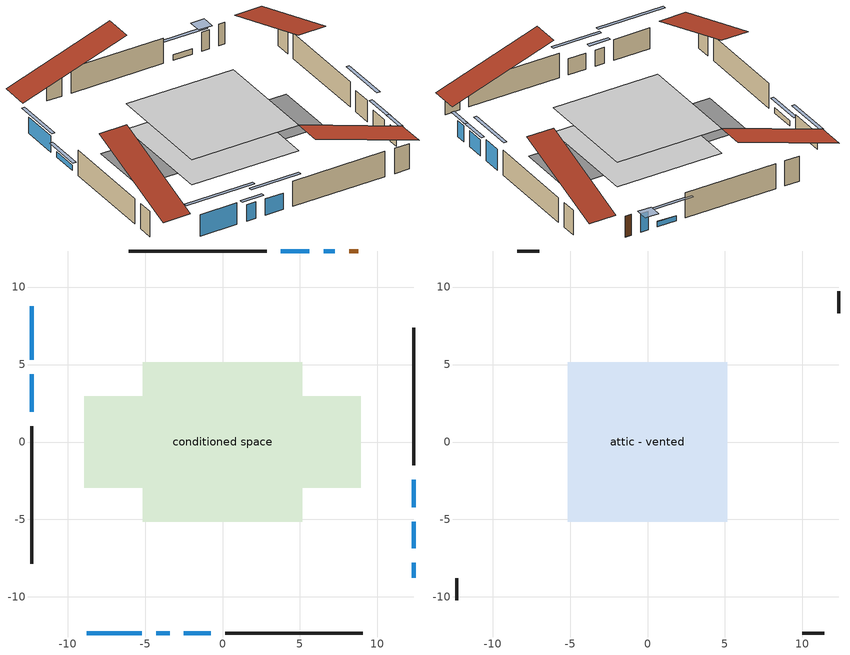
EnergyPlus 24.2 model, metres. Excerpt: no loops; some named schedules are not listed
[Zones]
conditioned space
 floor adiabatic (AdiabaticFloorConstruction): -5.14,-5.14 -5.14,5.14 5.14,5.14 5.14,-5.14 z0
 floor foundation (Slab1 construction): -8.93,-2.95 -8.93,2.95 8.93,2.95 8.93,-2.95 z0
 wall outside (AdiabaticWallConstruction 1): 8.76,12.33 8.17,12.33 z0:2.03
 wall outside (AdiabaticWallConstruction): 7.24,12.33 6.53,12.33 z0:1.83; -12.33,8.76 -12.33,5.31 / 12.33,-8.77 12.33,-7.8 / -4.28,-12.33 -3.42,-12.33 / 12.33,-6.87 12.33,-5.14 / -2.49,-12.33 -0.76,-12.33 z0:1.58; -12.33,4.38 -12.33,1.94 / 5.6,12.33 3.77,12.33 z0:0.51; -8.76,-12.33 -5.21,-12.33 / 12.33,-4.21 12.33,-2.43 z0:2.06
 wall outside (Wall1 construction): 2.84,12.33 -6.04,12.33 / 0.17,-12.33 9.05,-12.33 / -12.33,1.01 -12.33,-7.87 / 12.33,-1.51 12.33,7.38 z0:2.44
 window (WindowConstruction 9): 7.24,12.33 6.53,12.33 z0:1.83
 window (WindowConstruction 7): -12.33,8.76 -12.33,5.31 z0:1.58
 window (WindowConstruction 8): -12.33,4.38 -12.33,1.94 z0:0.51
 window (WindowConstruction): 5.6,12.33 3.77,12.33 z0:0.51
 window (WindowConstruction 1): 12.33,-8.76 12.33,-7.8 z0:1.58
 window (WindowConstruction 2): -8.76,-12.33 -5.21,-12.33 z0:2.06
 window (WindowConstruction 3): -4.28,-12.33 -3.42,-12.33 z0:1.58
 window (WindowConstruction 4): 12.33,-6.87 12.33,-5.14 z0:1.58
 window (WindowConstruction 5): 12.33,-4.21 12.33,-2.43 z0:2.06
 window (WindowConstruction 6): -2.49,-12.33 -0.76,-12.33 z0:1.58
 door (Door): 8.76,12.33 8.17,12.33 z0:2.03
 ceiling adiabatic (AdiabaticFloorConstruction): 5.14,-5.14 5.14,5.14 -5.14,5.14 -5.14,-5.14 z0
attic - vented
 floor to conditioned space (Floor1 construction Reversed): -5.14,-5.14 -5.14,5.14 5.14,5.14 5.14,-5.14 z2.44
 wall outside (Wall2 construction): -6.97,12.33 -8.39,12.33 / 9.98,-12.33 11.4,-12.33 / -12.33,-8.8 -12.33,-10.22 / 12.33,8.31 12.33,9.73 z0:2.44
 roof outside (Roof1 construction): 9.69,12.33,2.44 9.69,2.32,5.77 12.33,2.32,5.77 12.33,12.33,2.44; -9.69,-12.33,2.44 -9.69,-2.32,5.77 -12.33,-2.32,5.77 -12.33,-12.33,2.44; -12.33,9.69,2.44 -2.32,9.69,5.77 -2.32,12.33,5.77 -12.33,12.33,2.44; 12.33,-9.69,2.44 2.32,-9.69,5.77 2.32,-12.33,5.77 12.33,-12.33,2.44
shading: 6.23,12.33 7.54,12.33 7.54,13.55 6.23,13.55 z2.13; -12.33,4.7 -12.33,9.37 -12.63,9.37 -12.63,4.7 z2.19; -12.33,1.33 -12.33,4.99 -12.63,4.99 -12.63,1.33 z1.12; 2.25,12.33 7.12,12.33 7.12,12.63 2.25,12.63 z2.03; 12.33,-7.19 12.33,-9.37 12.63,-9.37 12.63,-7.19 z2.19; -3.69,-12.33 -10.28,-12.33 -10.28,-12.63 -3.69,-12.63 z3.58; -2.81,-12.33 -4.89,-12.33 -4.89,-12.63 -2.81,-12.63 z2.19; 12.33,-4.53 12.33,-7.48 12.63,-7.48 12.63,-4.53 z2.19; 12.33,-0.91 12.33,-5.73 12.63,-5.73 12.63,-0.91 z3.58; 0.76,-12.33 -4.01,-12.33 -4.01,-12.63 0.76,-12.63 z3.1
[Building]
Building 1: Terrain=Suburbs
[Site:Location]
Quebec Intl AP_QC: Latitude {deg}=46.8; Longitude {deg}=-71.38; Time Zone {hr}=-5; Elevation {m}=74; Keep Site Location Information=Yes
[Site:GroundTemperature:Shallow]
0.0108218, -2.24938, -2.43038, -1.3578, 2.94801, 7.23376, 10.9493, 13.303, 13.5029, 11.5886, 7.96783, 3.81355
[Site:WaterMainsTemperature]
Calculation Method=Schedule; Temperature Schedule=mains temperature schedule
[Material] Roughness=Rough; Thermal Absorptance=0.9
Name | Thickness {m} | Conductivity {W/m-K} | Density {kg/m3} | Specific Heat {J/kg-K} | Solar Absorptance | Visible Absorptance
asphalt or fiberglass shingles | 0.00635 | 0.162714 | 1121.4 | 1465.45 | 0.4 | 0.4
ceiling loosefill ins | 0.169333 | 0.0480833 | 16.02 | 1046.75 | 0.7 | 0.7
ceiling stud and cavity | 0.1397 | 0.327836 | 65.682 | 1177.47 | 0.7 | 0.7
concrete 4.0 in. | 0.1016 | 1.803125 | 2242.8 | 837.4 | 0.7 | 0.7
door material | 0.04445 | 0.053851 | 512.64 | 1214.23 | 0.7 | 0.7
floor covering | 0.0127 | 0.0433444 | 54.468 | 1339.84 | 0.6 | 0.6
floor rigid ins; wall rigid ins 1 | 0.512978 | 0.029427 | 32.04 | 1214.23 | 0.7 | 0.7
floor stud and cavity | 0.1397 | 1.75129 | 37.0049 | 1207.88 | 0.7 | 0.7
furniture material conditioned space 1 | 0.1524 | 0.115458 | 640.8 | 1214.23 | 0.6 | 0.6
gypsum board | 0.0127 | 0.160291 | 801 | 837.4 | 0.6 | 0.6
interior vertical ins | 0.025908 | 0.029427 | 32.04 | 1214.23 | 0.7 | 0.7
osb sheathing 0.5 in. | 0.0127 | 0.115458 | 512.64 | 1214.23 | 0.7 | 0.7
osb sheathing 0.75 in. | 0.01905 | 0.115458 | 512.64 | 1214.23 | 0.7 | 0.7
slab rigid ins; wall rigid ins | 0.051816 | 0.029427 | 32.04 | 1214.23 | 0.7 | 0.7
wall stud and cavity | 0.1397 | 0.141677 | 139.0536 | 1170.24 | 0.7 | 0.7
wall stud and cavity 1 | 0.0889 | 6.1454 | 50.32683 | 1063.81 | 0.6 | 0.6
wall stud and cavity 2 | 0.0889 | 0.380278 | 52.3479 | 1209.89 | 0.7 | 0.7
wall stud and cavity 3 | 0.0889 | 0.391764 | 83.0341 | 1211.67 | 0.7 | 0.7
wood siding | 0.0254 | 0.102417 | 544.68 | 1172.36 | 0.4 | 0.4
wood siding 1 | 0.00254 | 0.102417 | 544.68 | 1172.36 | 0.4 | 0.4
wood siding 2; wood siding 3 | 0.0254 | 0.102417 | 544.68 | 1172.36 | 0.7 | 0.7
[WindowMaterial:SimpleGlazingSystem]
Name | U-Factor {W/m2-K} | Solar Heat Gain Coefficient
WindowMaterial | 1.904969 | 0.34
WindowMaterial 1 | 1.74769 | 0.4
WindowMaterial 2 | 1.799926 | 0.39
WindowMaterial 3 | 1.76983 | 0.39
WindowMaterial 4 | 1.66536 | 0.42
WindowMaterial 5 | 1.887935 | 0.35
WindowMaterial 6 | 1.649459 | 0.43
[Construction]
AdiabaticFloorConstruction: floor stud and cavity, floor rigid ins, osb sheathing 0.75 in., floor covering
AdiabaticWallConstruction: wood siding 2, wall rigid ins 1, wall stud and cavity 2, gypsum board
AdiabaticWallConstruction 1: wood siding 3, wall rigid ins 1, wall stud and cavity 2, gypsum board
Door: door material
Floor1 construction Reversed: gypsum board, ceiling stud and cavity, ceiling loosefill ins
furniture construction conditioned space 1: furniture material conditioned space 1
PartitionWallConstruction: gypsum board, wall stud and cavity 3, gypsum board
Roof1 construction: asphalt or fiberglass shingles
Slab1 construction: slab rigid ins, concrete 4.0 in.
Wall1 construction: wood siding, wall rigid ins, osb sheathing 0.5 in., wall stud and cavity, gypsum board
Wall2 construction: wood siding 1, wall stud and cavity 1
WindowConstruction: WindowMaterial
WindowConstruction 1: WindowMaterial 1
WindowConstruction 2; WindowConstruction 5: WindowMaterial 2
WindowConstruction 3: WindowMaterial 3
WindowConstruction 4; WindowConstruction 6; WindowConstruction 7: WindowMaterial 4
WindowConstruction 8: WindowMaterial 5
WindowConstruction 9: WindowMaterial 6
[Zone] Multiplier=1; Part of Total Floor Area=Yes
Name | Volume {m3}
attic - vented | 57.1445
conditioned space | 257.3
[Space]
Name | Zone | Volume {m3}
attic - vented 1 | attic - vented | 57.1445
conditioned space 1 | conditioned space | 257.3
[ZoneInfiltration:EffectiveLeakageArea]
infil attic - vented 1: Zone or Space=attic - vented 1; Schedule=Always On Discrete; Effective Air Leakage Area {cm2}=3896.86; Stack Coefficient=0.0004015; Wind Coefficient=1.35383e-05
[ZoneMixing]
whole house fan mix: Zone or Space=attic - vented; Schedule=Always On Continuous; Design Flow Rate Calculation Method=Flow/Zone; Design Flow Rate {m3/s}=0; Source Zone or Space=conditioned space
[SurfaceProperty:ExposedFoundationPerimeter]
Slab1: Exposed Perimeter Calculation Method=TotalExposedPerimeter; Total Exposed Perimeter {m}=47.549
[InternalMass] Zone or ZoneList=conditioned space; Space or SpaceList=conditioned space 1
Name | Construction | Surface Area {m2}
furniture mass conditioned space 1 | furniture construction conditioned space 1 | 84.4159
partition wall mass | PartitionWallConstruction | 211.04
[Lights]
interior lighting: Zone or ZoneList or Space or SpaceList=conditioned space 1; Schedule=interior lighting schedule; Design Level Calculation Method=LightingLevel; Lighting Level {W}=343.2; Return Air Fraction=0; Fraction Radiant=0.6; Fraction Visible=0.2; Fraction Replaceable=1
[People]
occupants: Zone or ZoneList or Space or SpaceList=conditioned space 1; Number of People Schedule=occupants schedule; Number of People Calculation Method=People; Number of People=3; Fraction Radiant=0.314171; Sensible Heat Fraction=0.56303; Activity Level Schedule=occupants activity schedule; Carbon Dioxide Generation Rate {m3/s-W}=0; Enable ASHRAE 55 Comfort Warnings=No; Mean Radiant Temperature Calculation Type=EnclosureAveraged
[ElectricEquipment] Zone or ZoneList or Space or SpaceList=conditioned space 1; Design Level Calculation Method=EquipmentLevel
Name | Schedule | Design Level {W} | Fraction Latent | Fraction Radiant | Fraction Lost
clothes dryer | clothes dryer schedule | 140.772 | 0.015 | 0.081 | 0.85
clothes washer | clothes washer schedule | 32.1985 | 0.03 | 0.162 | 0.7
cooking range | cooking range schedule | 215.147 | 0.08 | 0.432 | 0.2
dishwasher | dishwasher schedule | 66.8632 | 0.3 | 0.18 | 0.4
fridge | fridge schedule | 72.9452 | 0 | 0.6 | 0
mech vent house fan | mech vent house fan schedule | 19.9167 | 0 | 0 | 0.5
mech vent house fan cfis | mech vent house fan cfis schedule | 0 | 0 | 0 | 0
mech vent range fan 0 | mech vent range fan 0 schedule | 57 | 0 | 0 | 1
misc plug loads | misc plug loads schedule | 494.7 | 0.045 | 0.513 | 0.1
whole house fan | Always On Discrete | 0 | 0 | 0 | 1
[OtherEquipment] Zone or ZoneList or Space or SpaceList=conditioned space 1; Design Level Calculation Method=EquipmentLevel
Name | Fuel Type | Schedule | Design Level {W} | Fraction Latent | Fraction Radiant | Fraction Lost
clothes dryer 1 | Electricity | clothes dryer schedule | 0 | 0.015 | 0.081 | 0.85
cooking range 1 | Electricity | cooking range schedule | 0 | 0.08 | 0.432 | 0.2
general water use latent | None | general water use schedule | 62.594 | 1 | 0 | 0
general water use sensible | None | general water use schedule | -61.6891 | 0 | 0.6 | 0
mech vent house fan latent load | None | Always On Discrete | 0 | 1 | 0 | 0
mech vent house fan sensible load | None | Always On Discrete | 0 | 0 | 0 | 0
water heater energy adjustment1 | Electricity | Always On Discrete | 0.01 | 0 | 0 | 1
[ZoneInfiltration:DesignFlowRate] Zone or ZoneList or Space or SpaceList=conditioned space 1; Schedule=Always On Discrete; Design Flow Rate Calculation Method=Flow/Zone; Design Flow Rate {m3/s}=0
infil flow; natural vent flow; whole house fan flow
[ZoneControl:Thermostat]
conditioned space Thermostat: Zone or ZoneList=conditioned space; Control Type Schedule=conditioned space Thermostat Schedule; Control 1=conditioned space temperature setpoint; Temperature Difference Between Cutout And Setpoint {deltaC}=0
[ZoneHVAC:Baseboard:Convective:Electric]
electric baseboard: Availability Schedule=Always On Discrete; Heating Design Capacity {W}=9574.05; Efficiency=1
[Zone equipment]
conditioned space: electric baseboard
[Foundation:Kiva]
Foundation Kiva 1: Initial Indoor Air Temperature {C}=18; Interior Vertical Insulation Material=interior vertical ins; Interior Vertical Insulation Depth {m}=0.1016; Wall Height Above Grade {m}=0.1016; Wall Depth Below Slab {m}=0.2032
[Foundation:Kiva:Settings]
Soil Conductivity {W/m-K}=0.849921; Soil Density {kg/m3}=1842.3; Soil Specific Heat {J/kg-K}=418.7; Ground Solar Absorptivity=0.9; Ground Thermal Absorptivity=0.9; Ground Surface Roughness {m}=0.03; Far-Field Width {m}=40; Deep-Ground Boundary Condition=ZeroFlux; Deep-Ground Depth {m}=40; Minimum Cell Dimension {m}=0.2; Maximum Cell Growth Coefficient=3; Simulation Timestep=Timestep
[Exterior:Lights]
exterior lighting: Schedule=exterior lighting schedule; Design Level {W}=75.6
[EnergyManagementSystem:GlobalVariable]
infil_program_Qfan
infil_program_Qinf
natural_vent_program_Qnv
natural_vent_program_Qwhf
[EnergyManagementSystem:Sensor]
Name | Output:Variable or Output:Meter Index Key | Output:Variable or Output:Meter
airflow_gain | infil flow | Infiltration Sensible Heat Gain Energy
airflow_gain_1 | natural vent flow | Infiltration Sensible Heat Gain Energy
airflow_gain_2 | whole house fan flow | Infiltration Sensible Heat Gain Energy
airflow_loss | infil flow | Infiltration Sensible Heat Loss Energy
airflow_loss_1 | natural vent flow | Infiltration Sensible Heat Loss Energy
airflow_loss_2 | whole house fan flow | Infiltration Sensible Heat Loss Energy
clg_load_cond |  | Cooling:EnergyTransfer:Zone:CONDITIONED SPACE
clg_sp_s; clg_sp_s_1 | cooling setpoint | Schedule Value
clothes_dryer_exhaust_0_sch_s | clothes dryer exhaust 0 schedule | Schedule Value
conditioned_space_clg_unmet_s | conditioned space | Zone Cooling Setpoint Not Met Time
conditioned_space_htg_unmet_s | conditioned space | Zone Heating Setpoint Not Met Time
cool_season | cooling season schedule | Schedule Value
fridge_tin_s; tin_s; tin_s_1 | conditioned space | Zone Mean Air Temperature
htg_load_cond |  | Heating:EnergyTransfer:Zone:CONDITIONED SPACE
htg_sp_s; htg_sp_s_1 | heating setpoint | Schedule Value
ig_ee_conv | clothes dryer | Electric Equipment Convective Heating Energy
ig_ee_conv_2 | cooking range | Electric Equipment Convective Heating Energy
ig_ee_conv_4 | fridge | Electric Equipment Convective Heating Energy
ig_ee_conv_5 | misc plug loads | Electric Equipment Convective Heating Energy
ig_ee_conv_6 | whole house fan | Electric Equipment Convective Heating Energy
ig_ee_rad | clothes dryer | Electric Equipment Radiant Heating Energy
ig_ee_rad_2 | cooking range | Electric Equipment Radiant Heating Energy
ig_ee_rad_4 | fridge | Electric Equipment Radiant Heating Energy
ig_ee_rad_5 | misc plug loads | Electric Equipment Radiant Heating Energy
ig_ee_rad_6 | whole house fan | Electric Equipment Radiant Heating Energy
ig_lgt_conv | interior lighting | Lights Convective Heating Energy
ig_lgt_rad | interior lighting | Lights Radiant Heating Energy
ig_lgt_vis | interior lighting | Lights Visible Radiation Heating Energy
ig_oe_conv | clothes dryer 1 | Other Equipment Convective Heating Energy
ig_oe_conv_1 | cooking range 1 | Other Equipment Convective Heating Energy
ig_oe_conv_2 | general water use latent | Other Equipment Convective Heating Energy
ig_oe_conv_3 | general water use sensible | Other Equipment Convective Heating Energy
ig_oe_conv_4 | water heater energy adjustment1 | Other Equipment Convective Heating Energy
ig_oe_rad | clothes dryer 1 | Other Equipment Radiant Heating Energy
ig_oe_rad_1 | cooking range 1 | Other Equipment Radiant Heating Energy
ig_oe_rad_2 | general water use latent | Other Equipment Radiant Heating Energy
ig_oe_rad_3 | general water use sensible | Other Equipment Radiant Heating Energy
ig_oe_rad_4 | water heater energy adjustment1 | Other Equipment Radiant Heating Energy
ig_ppl_conv | occupants | People Convective Heating Energy
ig_ppl_rad | occupants | People Radiant Heating Energy
im_conv | furniture mass conditioned space 1 | Surface Inside Face Convection Heat Gain Energy
im_conv_1 | partition wall mass | Surface Inside Face Convection Heat Gain Energy
im_ig | furniture mass conditioned space 1 | Surface Inside Face Internal Gains Radiation Heat Gain Energy
im_ig_1 | partition wall mass | Surface Inside Face Internal Gains Radiation Heat Gain Energy
im_lgt | furniture mass conditioned space 1 | Surface Inside Face Lights Radiation Heat Gain Energy
im_lgt_1 | partition wall mass | Surface Inside Face Lights Radiation Heat Gain Energy
im_sol | furniture mass conditioned space 1 | Surface Inside Face Solar Radiation Heat Gain Energy
im_sol_1 | partition wall mass | Surface Inside Face Solar Radiation Heat Gain Energy
im_surf | furniture mass conditioned space 1 | Surface Inside Face Net Surface Thermal Radiation Heat Gain Energy
im_surf_1 | partition wall mass | Surface Inside Face Net Surface Thermal Radiation Heat Gain Energy
mech_vent_range_fan_0_sch_s | mech vent range fan 0 schedule | Schedule Value
mv_conv | mech vent house fan | Electric Equipment Convective Heating Energy
mv_conv_1 | mech vent house fan cfis | Electric Equipment Convective Heating Energy
mv_conv_2 | mech vent range fan 0 | Electric Equipment Convective Heating Energy
mv_conv_3 | mech vent house fan latent load | Other Equipment Convective Heating Energy
mv_conv_4 | mech vent house fan sensible load | Other Equipment Convective Heating Energy
mv_rad | mech vent house fan | Electric Equipment Radiant Heating Energy
mv_rad_1 | mech vent house fan cfis | Electric Equipment Radiant Heating Energy
mv_rad_2 | mech vent range fan 0 | Electric Equipment Radiant Heating Energy
mv_rad_3 | mech vent house fan latent load | Other Equipment Radiant Heating Energy
mv_rad_4 | mech vent house fan sensible load | Other Equipment Radiant Heating Energy
natural_vent_s | natural vent schedule | Schedule Value
out_pb_s |  | Site Outdoor Air Barometric Pressure
out_wt_s |  | Site Outdoor Air Humidity Ratio
site_vw_s |  | Site Wind Speed
ss_back_out | Window1 | Surface Window Shortwave from Zone Back Out Window Heat Transfer Rate
ss_back_out_1 | Window10 | Surface Window Shortwave from Zone Back Out Window Heat Transfer Rate
ss_back_out_2 | Window12 | Surface Window Shortwave from Zone Back Out Window Heat Transfer Rate
ss_back_out_3 | Window2 | Surface Window Shortwave from Zone Back Out Window Heat Transfer Rate
ss_back_out_4 | Window3 | Surface Window Shortwave from Zone Back Out Window Heat Transfer Rate
ss_back_out_5 | Window4 | Surface Window Shortwave from Zone Back Out Window Heat Transfer Rate
ss_back_out_6 | Window6 | Surface Window Shortwave from Zone Back Out Window Heat Transfer Rate
ss_back_out_7 | Window7 | Surface Window Shortwave from Zone Back Out Window Heat Transfer Rate
ss_back_out_8 | Window8 | Surface Window Shortwave from Zone Back Out Window Heat Transfer Rate
ss_back_out_9 | Window9 | Surface Window Shortwave from Zone Back Out Window Heat Transfer Rate
ss_conv | Door1 | Surface Inside Face Convection Heat Gain Energy
ss_conv_1 | Window1 | Surface Inside Face Convection Heat Gain Energy
ss_conv_10 | Window9 | Surface Inside Face Convection Heat Gain Energy
ss_conv_2 | Window10 | Surface Inside Face Convection Heat Gain Energy
ss_conv_3 | Window12 | Surface Inside Face Convection Heat Gain Energy
ss_conv_4 | Window2 | Surface Inside Face Convection Heat Gain Energy
ss_conv_5 | Window3 | Surface Inside Face Convection Heat Gain Energy
ss_conv_6 | Window4 | Surface Inside Face Convection Heat Gain Energy
ss_conv_7 | Window6 | Surface Inside Face Convection Heat Gain Energy
ss_conv_8 | Window7 | Surface Inside Face Convection Heat Gain Energy
ss_conv_9 | Window8 | Surface Inside Face Convection Heat Gain Energy
ss_ig | Door1 | Surface Inside Face Internal Gains Radiation Heat Gain Energy
ss_ig_1 | Window1 | Surface Inside Face Internal Gains Radiation Heat Gain Energy
ss_ig_10 | Window9 | Surface Inside Face Internal Gains Radiation Heat Gain Energy
ss_ig_2 | Window10 | Surface Inside Face Internal Gains Radiation Heat Gain Energy
ss_ig_3 | Window12 | Surface Inside Face Internal Gains Radiation Heat Gain Energy
ss_ig_4 | Window2 | Surface Inside Face Internal Gains Radiation Heat Gain Energy
ss_ig_5 | Window3 | Surface Inside Face Internal Gains Radiation Heat Gain Energy
ss_ig_6 | Window4 | Surface Inside Face Internal Gains Radiation Heat Gain Energy
ss_ig_7 | Window6 | Surface Inside Face Internal Gains Radiation Heat Gain Energy
ss_ig_8 | Window7 | Surface Inside Face Internal Gains Radiation Heat Gain Energy
ss_ig_9 | Window8 | Surface Inside Face Internal Gains Radiation Heat Gain Energy
ss_lgt | Door1 | Surface Inside Face Lights Radiation Heat Gain Energy
ss_sol | Door1 | Surface Inside Face Solar Radiation Heat Gain Energy
ss_surf | Door1 | Surface Inside Face Net Surface Thermal Radiation Heat Gain Energy
ss_surf_1 | Window1 | Surface Inside Face Net Surface Thermal Radiation Heat Gain Energy
ss_surf_10 | Window9 | Surface Inside Face Net Surface Thermal Radiation Heat Gain Energy
ss_surf_2 | Window10 | Surface Inside Face Net Surface Thermal Radiation Heat Gain Energy
ss_surf_3 | Window12 | Surface Inside Face Net Surface Thermal Radiation Heat Gain Energy
ss_surf_4 | Window2 | Surface Inside Face Net Surface Thermal Radiation Heat Gain Energy
ss_surf_5 | Window3 | Surface Inside Face Net Surface Thermal Radiation Heat Gain Energy
ss_surf_6 | Window4 | Surface Inside Face Net Surface Thermal Radiation Heat Gain Energy
ss_surf_7 | Window6 | Surface Inside Face Net Surface Thermal Radiation Heat Gain Energy
ss_surf_8 | Window7 | Surface Inside Face Net Surface Thermal Radiation Heat Gain Energy
ss_surf_9 | Window8 | Surface Inside Face Net Surface Thermal Radiation Heat Gain Energy
ss_trans_in | Window1 | Surface Window Transmitted Solar Radiation Rate
ss_trans_in_1 | Window10 | Surface Window Transmitted Solar Radiation Rate
ss_trans_in_2 | Window12 | Surface Window Transmitted Solar Radiation Rate
ss_trans_in_3 | Window2 | Surface Window Transmitted Solar Radiation Rate
ss_trans_in_4 | Window3 | Surface Window Transmitted Solar Radiation Rate
ss_trans_in_5 | Window4 | Surface Window Transmitted Solar Radiation Rate
ss_trans_in_6 | Window6 | Surface Window Transmitted Solar Radiation Rate
ss_trans_in_7 | Window7 | Surface Window Transmitted Solar Radiation Rate
ss_trans_in_8 | Window8 | Surface Window Transmitted Solar Radiation Rate
ss_trans_in_9 | Window9 | Surface Window Transmitted Solar Radiation Rate
ss_trans_out | Window1 | Surface Inside Face Initial Transmitted Diffuse Transmitted Out Window Solar Radiation Rate
ss_trans_out_1 | Window10 | Surface Inside Face Initial Transmitted Diffuse Transmitted Out Window Solar Radiation Rate
ss_trans_out_2 | Window12 | Surface Inside Face Initial Transmitted Diffuse Transmitted Out Window Solar Radiation Rate
ss_trans_out_3 | Window2 | Surface Inside Face Initial Transmitted Diffuse Transmitted Out Window Solar Radiation Rate
ss_trans_out_4 | Window3 | Surface Inside Face Initial Transmitted Diffuse Transmitted Out Window Solar Radiation Rate
ss_trans_out_5 | Window4 | Surface Inside Face Initial Transmitted Diffuse Transmitted Out Window Solar Radiation Rate
ss_trans_out_6 | Window6 | Surface Inside Face Initial Transmitted Diffuse Transmitted Out Window Solar Radiation Rate
ss_trans_out_7 | Window7 | Surface Inside Face Initial Transmitted Diffuse Transmitted Out Window Solar Radiation Rate
ss_trans_out_8 | Window8 | Surface Inside Face Initial Transmitted Diffuse Transmitted Out Window Solar Radiation Rate
ss_trans_out_9 | Window9 | Surface Inside Face Initial Transmitted Diffuse Transmitted Out Window Solar Radiation Rate
s_conv | Floor1 | Surface Inside Face Convection Heat Gain Energy
s_conv_1 | inferred conditioned ceiling | Surface Inside Face Convection Heat Gain Energy
s_conv_2 | inferred conditioned floor | Surface Inside Face Convection Heat Gain Energy
s_conv_3 | Slab1 | Surface Inside Face Convection Heat Gain Energy
s_conv_4 | Wall1:0 | Surface Inside Face Convection Heat Gain Energy
s_conv_5 | Wall1:180 | Surface Inside Face Convection Heat Gain Energy
s_conv_6 | Wall1:270 | Surface Inside Face Convection Heat Gain Energy
s_conv_7 | Wall1:90 | Surface Inside Face Convection Heat Gain Energy
s_ig | Floor1 | Surface Inside Face Internal Gains Radiation Heat Gain Energy
s_ig_1 | inferred conditioned ceiling | Surface Inside Face Internal Gains Radiation Heat Gain Energy
s_ig_2 | inferred conditioned floor | Surface Inside Face Internal Gains Radiation Heat Gain Energy
s_ig_3 | Slab1 | Surface Inside Face Internal Gains Radiation Heat Gain Energy
s_ig_4 | Wall1:0 | Surface Inside Face Internal Gains Radiation Heat Gain Energy
s_ig_5 | Wall1:180 | Surface Inside Face Internal Gains Radiation Heat Gain Energy
s_ig_6 | Wall1:270 | Surface Inside Face Internal Gains Radiation Heat Gain Energy
s_ig_7 | Wall1:90 | Surface Inside Face Internal Gains Radiation Heat Gain Energy
s_lgt | Floor1 | Surface Inside Face Lights Radiation Heat Gain Energy
s_lgt_1 | inferred conditioned ceiling | Surface Inside Face Lights Radiation Heat Gain Energy
s_lgt_2 | inferred conditioned floor | Surface Inside Face Lights Radiation Heat Gain Energy
s_lgt_3 | Slab1 | Surface Inside Face Lights Radiation Heat Gain Energy
s_lgt_4 | Wall1:0 | Surface Inside Face Lights Radiation Heat Gain Energy
s_lgt_5 | Wall1:180 | Surface Inside Face Lights Radiation Heat Gain Energy
s_lgt_6 | Wall1:270 | Surface Inside Face Lights Radiation Heat Gain Energy
s_lgt_7 | Wall1:90 | Surface Inside Face Lights Radiation Heat Gain Energy
s_sol | Floor1 | Surface Inside Face Solar Radiation Heat Gain Energy
s_sol_1 | inferred conditioned ceiling | Surface Inside Face Solar Radiation Heat Gain Energy
s_sol_2 | inferred conditioned floor | Surface Inside Face Solar Radiation Heat Gain Energy
s_sol_3 | Slab1 | Surface Inside Face Solar Radiation Heat Gain Energy
s_sol_4 | Wall1:0 | Surface Inside Face Solar Radiation Heat Gain Energy
s_sol_5 | Wall1:180 | Surface Inside Face Solar Radiation Heat Gain Energy
s_sol_6 | Wall1:270 | Surface Inside Face Solar Radiation Heat Gain Energy
s_sol_7 | Wall1:90 | Surface Inside Face Solar Radiation Heat Gain Energy
s_surf | Floor1 | Surface Inside Face Net Surface Thermal Radiation Heat Gain Energy
s_surf_1 | inferred conditioned ceiling | Surface Inside Face Net Surface Thermal Radiation Heat Gain Energy
s_surf_2 | inferred conditioned floor | Surface Inside Face Net Surface Thermal Radiation Heat Gain Energy
s_surf_3 | Slab1 | Surface Inside Face Net Surface Thermal Radiation Heat Gain Energy
s_surf_4 | Wall1:0 | Surface Inside Face Net Surface Thermal Radiation Heat Gain Energy
s_surf_5 | Wall1:180 | Surface Inside Face Net Surface Thermal Radiation Heat Gain Energy
s_surf_6 | Wall1:270 | Surface Inside Face Net Surface Thermal Radiation Heat Gain Energy
s_surf_7 | Wall1:90 | Surface Inside Face Net Surface Thermal Radiation Heat Gain Energy
tout_s | conditioned space | Zone Outdoor Air Drybulb Temperature
win_s | conditioned space | Zone Air Humidity Ratio
